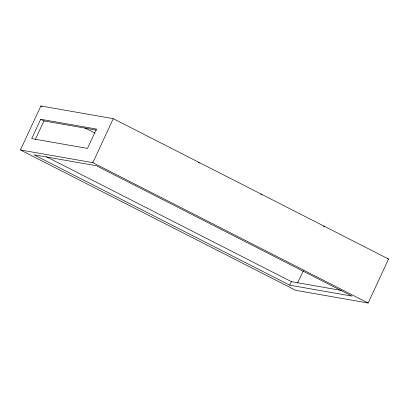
<?xml version="1.0" encoding="UTF-8"?>
<svg xmlns="http://www.w3.org/2000/svg" width="409" height="409" viewBox="0 0 409 409"><rect width="100%" height="100%" fill="white"/><g stroke="black" fill="none" stroke-linecap="round" stroke-linejoin="round"><path stroke-width="0.61" d="M20.45 149.965L40.869 105.977L113.262 118.676L388.55 259.035L368.131 303.023L295.738 290.324L20.45 149.965L92.843 162.664L368.131 303.023M40.695 119.27L31.708 138.62L87.475 148.401L96.463 129.05L40.695 119.27L43.952 120.926L96.585 130.159M35.23 139.714L43.952 120.926M92.843 162.664L113.262 118.676M289.756 285.191L352.103 296.126L96.366 165.732L34.013 154.796L289.756 285.191L291.387 281.668L341.27 290.421M297.655 282.91L303.289 270.773M387.303 258.815L388.55 259.035M198.171 162.429L199.311 163.012M260.732 194.331L261.872 194.909M323.294 226.228L324.434 226.806M84.755 127.889L94.99 133.109M40.869 105.977L42.004 106.56M46.447 156.785L291.387 281.668"/></g></svg>
